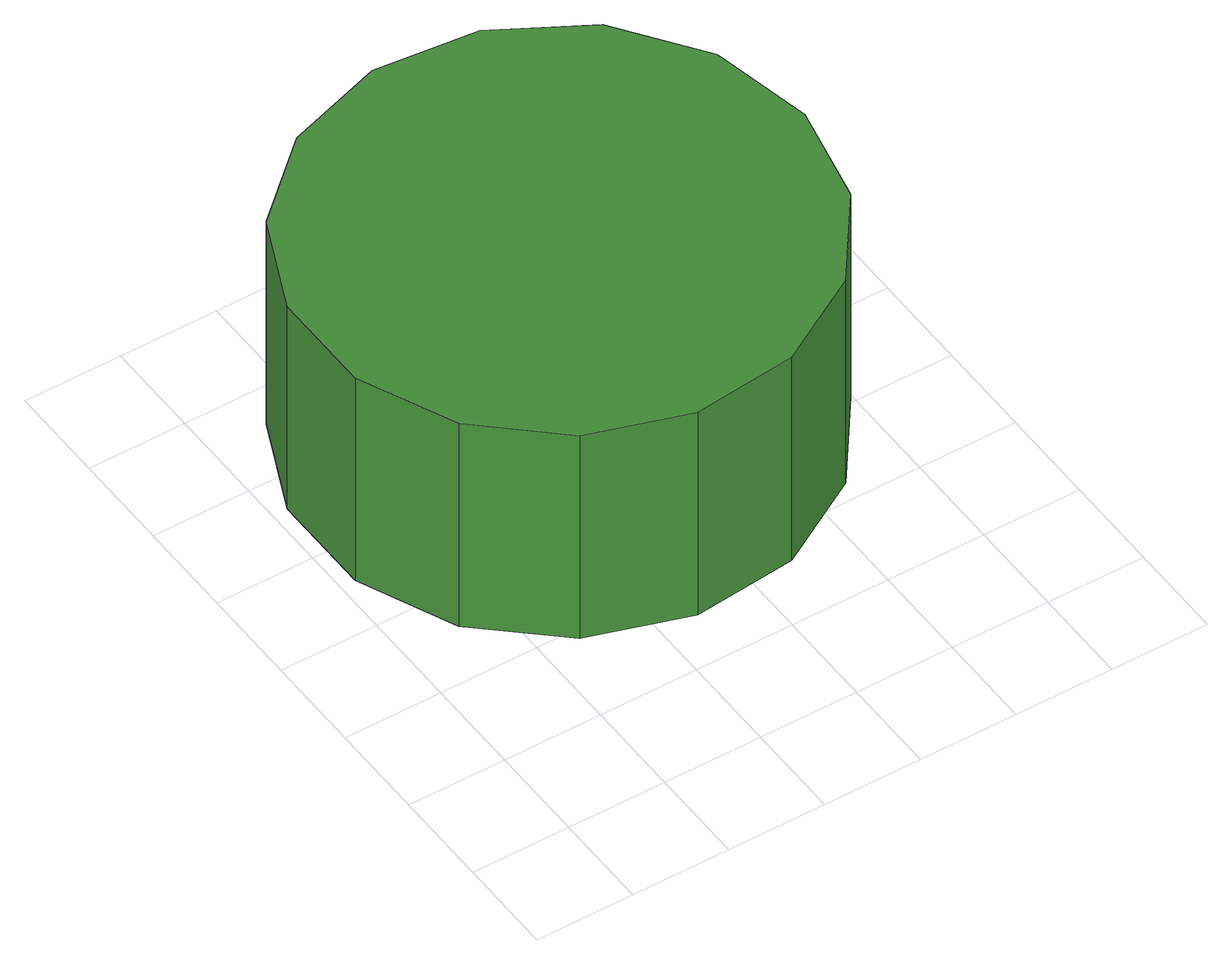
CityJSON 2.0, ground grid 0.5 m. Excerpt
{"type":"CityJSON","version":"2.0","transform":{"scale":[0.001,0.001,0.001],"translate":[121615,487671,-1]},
"CityObjects":{
"tree1":{"type":"SolitaryVegetationObject","attributes":{"function":"something"},"geometry":[{"type":"MultiSurface","lod":"1","boundaries":[[[0,1,2,3,4,5,6,7,8,9,10,11,12,13,14]],[[15,16,17,18,19,20,21,22,23,24,25,26,27,28,29]],[[0,29,28,1]],[[1,28,27,2]],[[2,27,26,3]],[[3,26,25,4]],[[4,25,24,5]],[[5,24,23,6]],[[6,23,22,7]],[[7,22,21,8]],[[8,21,20,9]],[[9,20,19,10]],[[10,19,18,11]],[[11,18,17,12]],[[12,17,16,13]],[[13,16,15,14]],[[14,15,29,0]]]}]}
},
"vertices":[
[2603,2048,1988],[2493,2567,1988],[2181,2997,1988],[1721,3263,1988],[1193,3318,1988],[688,3154,1988],[293,2799,1988],[77,2313,1988],[77,1782,1988],[293,1297,1988],[688,942,1988],[1193,778,1988],[1721,833,1988],[2181,1099,1988],[2493,1528,1988],[2493,1528,751],[2181,1099,751],[1721,833,751],[1193,778,751],[688,942,751],[293,1297,751],[77,1782,751],[77,2313,751],[293,2799,751],[688,3154,751],[1193,3318,751],[1721,3263,751],[2181,2997,751],[2493,2567,751],[2603,2048,751]
]}
